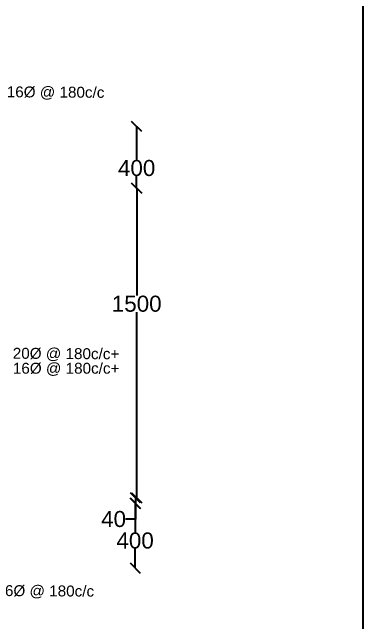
# Model space of a CAD drawing. Header units: millimetres. Extents: x 5124 to 3877021, y 2311 to 45953129.
# Drawn here: x 3873741 to 3877019, y 45940703 to 45946415 of the extents above; entities that cross this region are included whole.
import ezdxf

# ---------------------------------------------------------------- set-up
doc = ezdxf.new("R2010")
doc.units = ezdxf.units.MM
doc.header["$MEASUREMENT"] = 0
doc.layers.add('DRAWING', color=7, linetype='Continuous')
doc.styles.get("Standard").update_dxf_attribs({"font": 'arial.ttf', "height": 150})
doc.dimstyles.get("Standard").update_dxf_attribs({"dimtxt": 200, "dimasz": 110, "dimexe": 0.18, "dimexo": 0.0625, "dimgap": 0.09, "dimtad": 0, "dimtih": 1, "dimtoh": 1, "dimdec": 0, "dimzin": 0, "dimdsep": 46, "dimtxsty": 'Standard', "dimblk": 'OBLIQUE', "dimcen": 0.09, "dimse1": 1, "dimse2": 1, "dimadec": 0, "dimazin": 0, "dimtfac": 1, "dimtdec": 0, "dimtofl": 0, "dimtmove": 0, "dimatfit": 3, "dimfxl": 1, "dimtolj": 1, "dimtzin": 0, "dimarcsym": 0})

# ---------------------------------------------------------------- blocks, each defined once
blk = doc.blocks.new('_Oblique')
at = {"color": 0, "linetype": 'ByBlock', "lineweight": -2}
blk.add_line((-0.5, -0.5), (0.5, 0.5), dxfattribs=at)
blk = doc.blocks.new('*D159')
at = {"layer": 'Defpoints', "color": 0, "lineweight": -2, "transparency": 16777216}
for p, q in [((3874904.5, 45945345.4), (3874904.5, 45945033.4)), ((3874904.5, 45944768.4), (3874904.5, 45944880.1))]:
    blk.add_line(p, q, dxfattribs=at)
at = {"layer": 'Defpoints', "color": 0, "transparency": 16777216}
for p in [(3873456, 45945345.4), (3873398, 45944768.4), (3874904.5, 45944768.4)]:
    blk.add_point(p, dxfattribs=at)
at = {"layer": 'Defpoints', "color": 0, "lineweight": -2, "transparency": 16777216, "xscale": 95, "yscale": 95, "zscale": 95}
for p, rotation in [((3874904.5, 45945345.4), 90), ((3874904.5, 45944768.4), 270)]:
    blk.add_blockref('_Oblique', p, dxfattribs=dict(at, rotation=rotation))
at = {"layer": 'Defpoints', "color": 0, "transparency": 16777216, "insert": (3874904.5, 45944956.7), "char_height": 150, "attachment_point": 5}
blk.add_mtext('\\A1;400', dxfattribs=at)
blk = doc.blocks.new('*D160')
at = {"layer": 'Defpoints', "color": 0, "lineweight": -2, "transparency": 16777216}
for p, q in [((3874905.1, 45944768.4), (3874905.1, 45943763.7)), ((3874905.1, 45941871.6), (3874905.1, 45943610.4))]:
    blk.add_line(p, q, dxfattribs=at)
at = {"layer": 'Defpoints', "color": 0, "transparency": 16777216}
for p in [(3873398, 45944768.4), (3873398, 45941871.6), (3874905.1, 45941871.6)]:
    blk.add_point(p, dxfattribs=at)
at = {"layer": 'Defpoints', "color": 0, "lineweight": -2, "transparency": 16777216, "xscale": 95, "yscale": 95, "zscale": 95}
for p, rotation in [((3874905.1, 45944768.4), 90), ((3874905.1, 45941871.6), 270)]:
    blk.add_blockref('_Oblique', p, dxfattribs=dict(at, rotation=rotation))
at = {"layer": 'Defpoints', "color": 0, "transparency": 16777216, "insert": (3874905.1, 45943687.1), "char_height": 150, "attachment_point": 5}
blk.add_mtext('\\A1;1500', dxfattribs=at)
blk = doc.blocks.new('*D123')
at = {"layer": 'Defpoints', "color": 0, "lineweight": -2, "transparency": 16777216}
for p, q in [((3874894.1, 45941871.6), (3874894.1, 45941821)), ((3874894.1, 45941821), (3874894.1, 45941672.8)), ((3874894.1, 45941672.8), (3874799.1, 45941672.8))]:
    blk.add_line(p, q, dxfattribs=at)
at = {"layer": 'Defpoints', "color": 0, "transparency": 16777216}
for p in [(3874455.5, 45941871.6), (3874455.5, 45941821), (3874894.1, 45941821)]:
    blk.add_point(p, dxfattribs=at)
at = {"layer": 'Defpoints', "color": 0, "lineweight": -2, "transparency": 16777216, "xscale": 95, "yscale": 95, "zscale": 95}
for p, rotation in [((3874894.1, 45941871.6), 90), ((3874894.1, 45941821), 270)]:
    blk.add_blockref('_Oblique', p, dxfattribs=dict(at, rotation=rotation))
at = {"layer": 'Defpoints', "color": 0, "transparency": 16777216, "insert": (3874688.8, 45941672.8), "char_height": 150, "attachment_point": 5}
blk.add_mtext('\\A1;40', dxfattribs=at)
blk = doc.blocks.new('*D124')
at = {"layer": 'Defpoints', "color": 0, "lineweight": -2, "transparency": 16777216}
for p, q in [((3874890.1, 45941821), (3874890.1, 45941548.4)), ((3874890.1, 45941215.8), (3874890.1, 45941395.1))]:
    blk.add_line(p, q, dxfattribs=at)
at = {"layer": 'Defpoints', "color": 0, "transparency": 16777216}
for p in [(3874447.9, 45941821), (3874268.8, 45941215.8), (3874890.1, 45941215.8)]:
    blk.add_point(p, dxfattribs=at)
at = {"layer": 'Defpoints', "color": 0, "lineweight": -2, "transparency": 16777216, "xscale": 95, "yscale": 95, "zscale": 95}
for p, rotation in [((3874890.1, 45941821), 90), ((3874890.1, 45941215.8), 270)]:
    blk.add_blockref('_Oblique', p, dxfattribs=dict(at, rotation=rotation))
at = {"layer": 'Defpoints', "color": 0, "transparency": 16777216, "insert": (3874890.1, 45941471.7), "char_height": 150, "attachment_point": 5}
blk.add_mtext('\\A1;400', dxfattribs=at)

msp = doc.modelspace()

# ---------------------------------------------------------------- linework, layer by layer
at = {"layer": 'DRAWING'}
msp.add_lwpolyline([(3853628.4, 45953129.2), (3877019.4, 45953129.2), (3877019.4, 45936717.7), (3853628.4, 45936717.7)], close=True, dxfattribs=at)

# ---------------------------------------------------------------- texts
for s, p in [('20Ø @ 180c/c+16Ø @ 180c/c', (3872693.2, 45945625.5)), ('20Ø @ 180c/c+ ', (3873746.1, 45943173.5)), ('25Ø @ 180c/c+16Ø @ 180c/c', (3872597, 45940959.2))]:
    msp.add_text(s, height=102.047, rotation=359.6571, dxfattribs=at).set_placement(p)
at = {"layer": 'DRAWING', "insert": (3873747.3, 45943135.3), "char_height": 102.047, "width": 1033.781, "attachment_point": 1}
msp.add_mtext('16Ø @ 180c/c+ ', dxfattribs=at)

# ---------------------------------------------------------------- dimensions: what is measured, and where the dimension line sits
at = {"layer": 'Defpoints'}
for base, p1, p2, text, picture, middle in [((3874904.5, 45944768.4), (3873456, 45945345.4), (3873398, 45944768.4), '400', '*D159', (3874904.5, 45944956.7)), ((3874905.1, 45941871.6), (3873398, 45944768.4), (3873398, 45941871.6), '1500', '*D160', (3874905.1, 45943687.1)), ((3874890.1, 45941215.8), (3874447.9, 45941821), (3874268.8, 45941215.8), '400', '*D124', (3874890.1, 45941471.7)), ((3874894.1, 45941821), (3874455.5, 45941871.6), (3874455.5, 45941821), '40', '*D123', (3874688.8, 45941672.8))]:
    dim = msp.add_linear_dim(base=base, p1=p1, p2=p2, angle=90, text=text, dimstyle='Standard', override={"dimasz": 95, "dimfxl": 2000, "dimarcsym": 1}, dxfattribs=at)
    dim.commit()
    dim.dimension.update_dxf_attribs({"geometry": picture, "text_midpoint": middle, "dimtype": 160})

doc.saveas('drawing.dxf')
